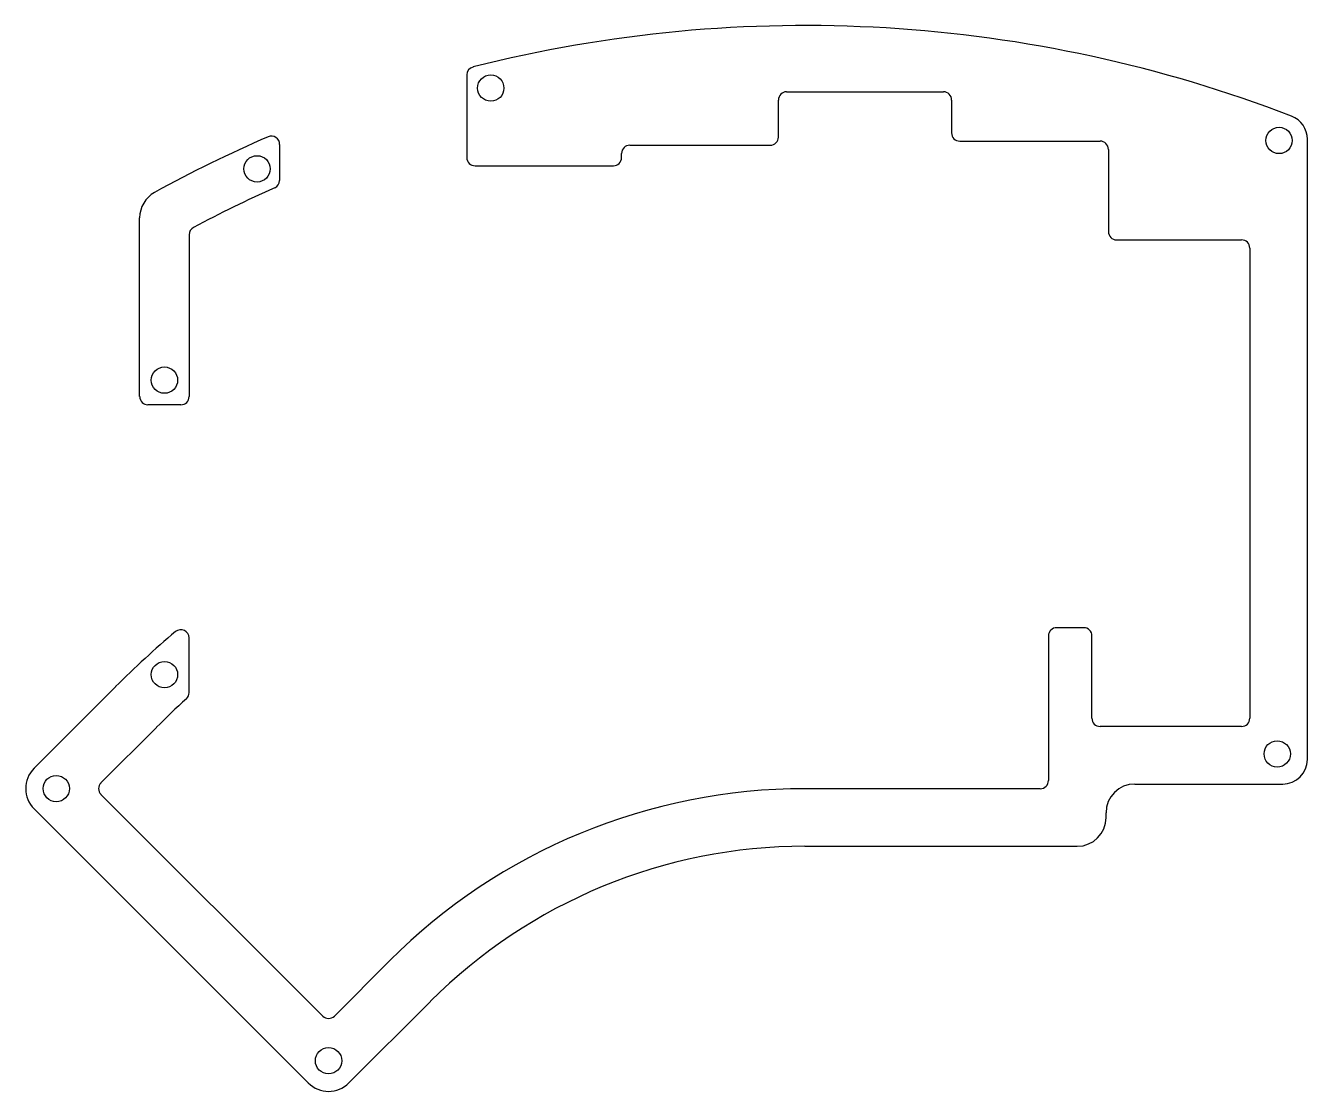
# Model space of a CAD drawing. Header units: millimetres. Extents: x -140 to 16, y -55 to 75.
import ezdxf

# ---------------------------------------------------------------- set-up
doc = ezdxf.new("R2010")
doc.units = ezdxf.units.MM
doc.header["$MEASUREMENT"] = 0
doc.layers.add('Hi Pro 1', color=18, linetype='Continuous', true_color=0x000000)

msp = doc.modelspace()

# ---------------------------------------------------------------- linework, layer by layer
at = {"layer": 'Hi Pro 1'}
for p, q in [((-86.48, 68.66), (-86.48, 58.62)), ((-48.62, 61.12), (-48.62, 65.62)), ((-47.62, 66.62), (-28.57, 66.62)), ((-27.58, 65.62), (-27.58, 61.62)), ((-66.67, 60.12), (-49.62, 60.12)), ((-26.58, 60.62), (-9.53, 60.62)), ((-8.53, 59.62), (-8.53, 49.62)), ((-85.48, 57.62), (-68.67, 57.62)), ((-67.67, 58.62), (-67.67, 59.13)), ((-7.53, 48.62), (7.65, 48.62)), ((-120.22, -6.42), (-120.22, 0.24)), ((-15.81, 0.48), (-15.81, -17.09)), ((-11.52, 1.48), (-14.81, 1.48)), ((-10.53, -9.53), (-10.53, 0.48)), ((-129.14, -5.69), (-139.06, -15.61)), ((-130.93, -17.37), (-124.19, -10.64)), ((7.65, -10.53), (-9.53, -10.53)), ((-16.81, -18.09), (-45.39, -18.09)), ((-5.31, -17.53), (12.65, -17.53)), ((-103.99, -45.73), (-130.93, -18.79)), ((-139.06, -20.55), (-105.75, -53.86)), ((-8.81, -21.59), (-8.81, -21.03)), ((-45.39, -25.09), (-12.31, -25.09)), ((-95.84, -38.99), (-102.57, -45.73)), ((-100.81, -53.86), (-90.89, -43.94))]:
    msp.add_line(p, q, dxfattribs=at)
at = {"layer": 'Hi Pro 1', "color": 0, "linetype": 'ByBlock', "lineweight": -2}
for p, q in [((-109.22, 60.22), (-109.22, 55.85)), ((-126.23, 29.57), (-126.23, 51.31)), ((-120.22, 49.23), (-120.22, 29.57)), ((-121.22, 28.57), (-125.22, 28.57))]:
    msp.add_line(p, q, dxfattribs=at)
at = {"layer": 'Hi Pro 1'}
for points in [[(15.65, 26.2), (15.65, 60.85)], [(8.65, 47.62), (8.65, -9.53)], [(15.65, -14.53), (15.65, 26.2)]]:
    msp.add_lwpolyline(points, dxfattribs=at)
at = {"layer": 'Hi Pro 1', "color": 0, "linetype": 'ByBlock', "lineweight": -2}
for centre in [(-83.57, 67.07), (12.21, 60.7), (-111.97, 57.25), (-123.22, 31.57), (-123.22, -4.23), (11.99, -13.87), (-136.36, -18.08), (-103.28, -51.16)]:
    msp.add_circle(centre, 1.6, dxfattribs=at)
at = {"layer": 'Hi Pro 1'}
for centre, radius, start, end in [((-45.39, -89.44), 164.11, 68.8854, 104.2283), ((-85.48, 68.66), 1, 104.2283, 180), ((-47.62, 65.62), 1, 90, 180), ((-28.57, 65.62), 1, 0, 90), ((12.65, 60.85), 3, 359.9998, 68.8854), ((-49.62, 61.12), 1, 270, 0), ((-26.58, 61.62), 1, 180, 270), ((-66.67, 59.13), 1, 90, 180), ((-9.53, 59.62), 1, 0, 90), ((-85.48, 58.62), 1, 180, 270), ((-68.67, 58.62), 1, 270, 0), ((-7.53, 49.62), 1, 180, 270), ((7.65, 47.62), 1, 0, 90), ((-45.39, -89.44), 118.45, 130.2194, 135), ((-121.22, 0.24), 1, 0, 130.2194), ((-14.81, 0.48), 1, 90, 180), ((-11.52, 0.48), 1, 0, 90), ((-45.39, -89.44), 111.45, 132.4097, 135), ((-121.22, -6.42), 1, 312.4097, 0), ((-9.53, -9.53), 1, 180, 270), ((7.65, -9.53), 1, 270, 360), ((12.65, -14.53), 3, 270, 0), ((-136.58, -18.08), 3.5, 135, 225), ((-16.81, -17.09), 1, 270, 360), ((-130.22, -18.08), 1, 135, 225), ((-45.39, -89.44), 71.35, 90, 135), ((-5.31, -21.03), 3.5, 90, 180), ((-12.31, -21.59), 3.5, 270, 360), ((-45.39, -89.44), 64.35, 90, 135), ((-103.28, -45.02), 1, 225, 315), ((-103.28, -51.38), 3.5, 225, 315)]:
    msp.add_arc(centre, radius, start, end, dxfattribs=at)
at = {"layer": 'Hi Pro 1', "color": 0, "linetype": 'ByBlock', "lineweight": -2}
for centre, radius, start, end in [((-45.39, -89.44), 164.11, 113.4237, 118.7864), ((-110.22, 60.22), 1, 0, 113.4237), ((-45.39, -89.44), 158.11, 114.0492, 118.034), ((-110.22, 55.85), 1, 294.0492, 0), ((-122.73, 51.31), 3.5, 118.7864, 180), ((-119.22, 49.23), 1, 118.034, 180), ((-125.22, 29.57), 1, 180, 270), ((-121.22, 29.57), 1, 270, 0)]:
    msp.add_arc(centre, radius, start, end, dxfattribs=at)

doc.saveas('drawing.dxf')
